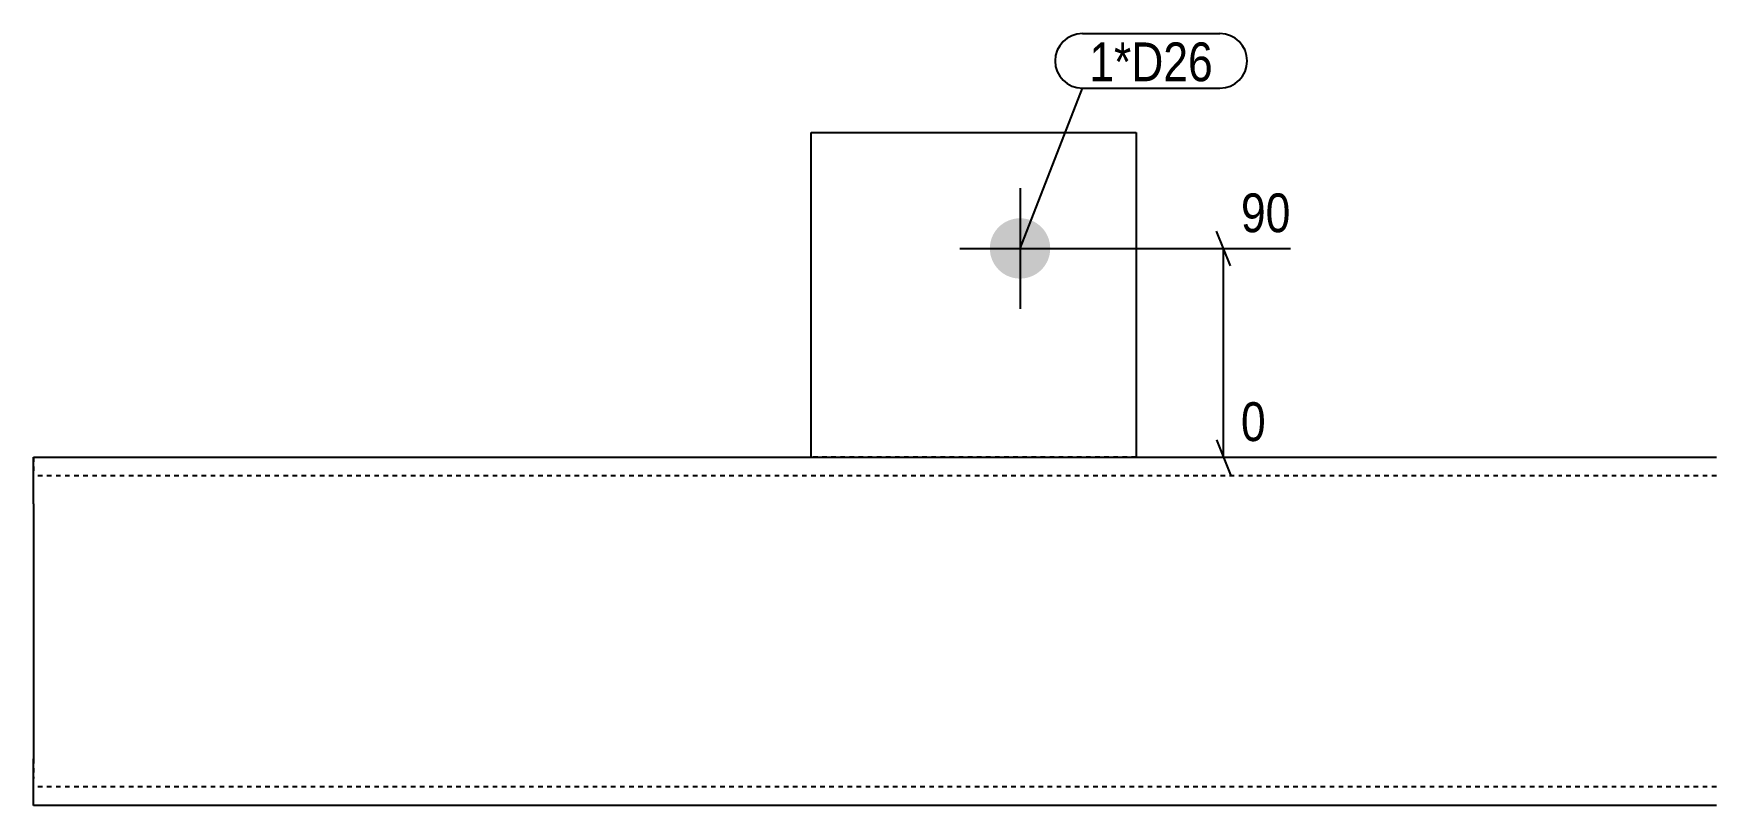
# Model space of a CAD drawing. Header units: millimetres. Extents: x 17 to 29049, y 7 to 1650.
# Drawn here: x 18909 to 19634, y 62 to 395 of the extents above; entities that cross this region are included whole.
import ezdxf

# ---------------------------------------------------------------- set-up
doc = ezdxf.new("R2010")
doc.units = ezdxf.units.MM
doc.linetypes.add('DXK_LINE_DOT2', pattern=[3.9198, 1.9599, -1.9599])
for name, color, linetype in [('MÅLSÆTNING', 7, 'Continuous'), ('STÅL', 7, 'Continuous'), ('TEKST', 7, 'Continuous')]:
    doc.layers.add(name, color=color, linetype=linetype)
doc.styles.add('Arial Narrow', font='ARIALN.TTF', dxfattribs={"height": 0.2})

msp = doc.modelspace()

# ---------------------------------------------------------------- hatches: boundary and pattern name
at = {"layer": 'STÅL', "linetype": 'Continuous'}
msp.add_hatch(color=96, dxfattribs=at).paths.add_polyline_path([(19333.54, 315, -1), (19333.54, 289, -1)])

# ---------------------------------------------------------------- linework, layer by layer
at = {"layer": 'MÅLSÆTNING', "color": 7, "linetype": 'Continuous'}
for p, q in [((19424.22, 294.5), (19418.22, 309.5)), ((19338.54, 302), (19450.05, 302)), ((19421.22, 212), (19421.22, 302)), ((19418.22, 219.5), (19424.22, 204.5)), ((19388.54, 212), (19439.39, 212))]:
    msp.add_line(p, q, dxfattribs=at)
at = {"layer": 'STÅL', "color": 2, "linetype": 'Continuous'}
for p, q in [((19243.54, 212), (19243.54, 352)), ((19243.54, 352), (19383.54, 352)), ((19383.54, 352), (19383.54, 212)), ((18908.54, 192), (18908.54, 212)), ((18908.54, 212), (19633.54, 212)), ((18908.54, 192), (18908.54, 82)), ((18908.54, 67.86), (18908.54, 82)), ((18908.54, 62), (18908.54, 67.86)), ((19633.54, 62), (18908.54, 62))]:
    msp.add_line(p, q, dxfattribs=at)
at = {"layer": 'STÅL', "color": 96, "linetype": 'Continuous'}
for p, q in [((19333.54, 328), (19333.54, 276)), ((19307.54, 302), (19359.54, 302))]:
    msp.add_line(p, q, dxfattribs=at)
at = {"layer": 'STÅL', "color": 7, "linetype": 'DXK_LINE_DOT2'}
for p, q in [((18908.54, 212), (18908.54, 206.14)), ((19383.54, 212), (19243.54, 212)), ((19633.54, 204), (18908.54, 204)), ((18908.54, 82), (18908.54, 74.35)), ((18908.54, 74.35), (18908.54, 73.51)), ((18908.54, 67.86), (18908.54, 73.51)), ((19633.54, 70), (18908.54, 70))]:
    msp.add_line(p, q, dxfattribs=at)

# ---------------------------------------------------------------- wipeouts: each hides what was drawn before it
at = {"color": 0}
msp.add_wipeout([(19416.66, 374.06), (19416.66, 391.56), (19363.38, 391.56), (19363.38, 374.06)], dxfattribs=at).dxf.layer = 'TEKST'

# ---------------------------------------------------------------- next in the draw order: wipeouts: each hides what was drawn before it
at = {"color": 0, "linetype": 'Continuous'}
for points in [[(19453.55, 305.5), (19453.55, 330), (19425.22, 330), (19425.22, 305.5)], [(19442.89, 215.5), (19442.89, 240), (19425.22, 240), (19425.22, 215.5)]]:
    msp.add_wipeout(points, dxfattribs=at).dxf.layer = 'MÅLSÆTNING'
at = {"color": 0}
msp.add_wipeout([(19416.66, 374.06), (19416.66, 391.56), (19363.38, 391.56), (19363.38, 374.06)], dxfattribs=at).dxf.layer = 'TEKST'

# ---------------------------------------------------------------- next in the draw order: linework, layer by layer
at = {"layer": 'TEKST', "color": 7, "linetype": 'Continuous'}
for p, q in [((19360.38, 394.56), (19419.66, 394.56)), ((19333.54, 302), (19360.38, 371.06)), ((19360.38, 371.06), (19419.66, 371.06))]:
    msp.add_line(p, q, dxfattribs=at)
for centre, start, end in [((19360.38, 382.81), 90, 270), ((19419.66, 382.81), 270, 90)]:
    msp.add_arc(centre, 11.75, start, end, dxfattribs=at)

# ---------------------------------------------------------------- next in the draw order: texts
at = {"layer": 'MÅLSÆTNING', "color": 3, "linetype": 'Continuous', "style": 'Arial Narrow'}
for s, height, p in [('90', 16.702, (19428.72, 309)), ('0', 16.7, (19428.72, 219))]:
    msp.add_text(s, height=height, dxfattribs=at).set_placement(p)
at = {"layer": 'TEKST', "color": 3, "style": 'Arial Narrow'}
msp.add_text('1*D26', height=16.702, dxfattribs=at).set_placement((19363.38, 374.06))

doc.saveas('drawing.dxf')
